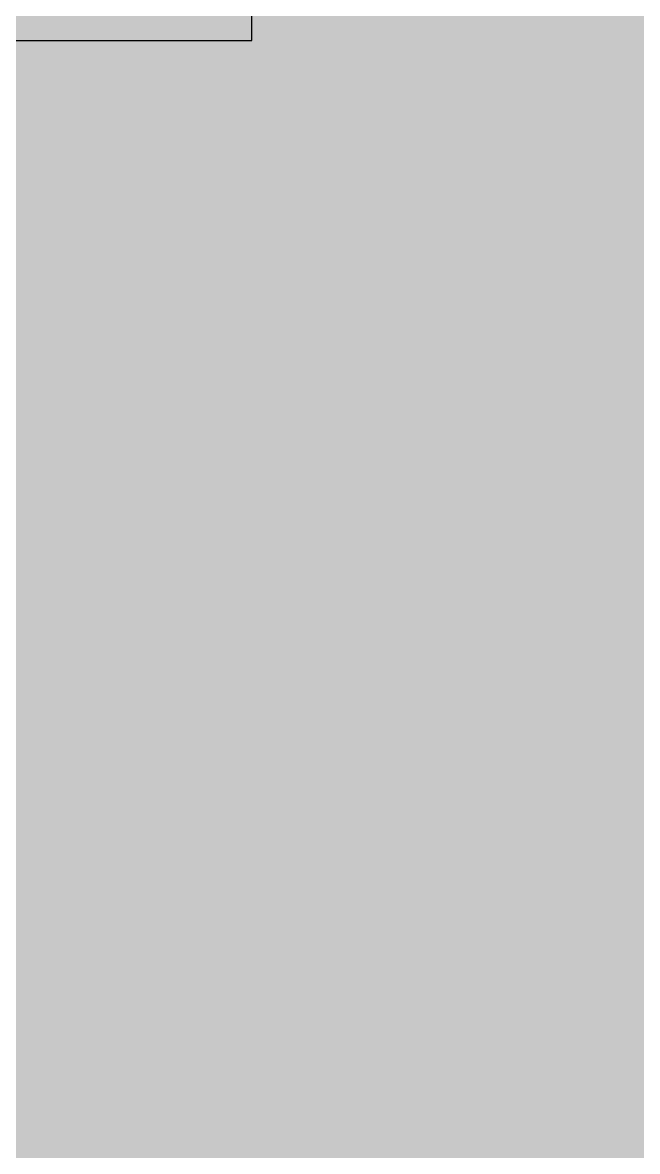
# Model space of a CAD drawing. Header units: millimetres. Extents: x 2336463 to 2579121, y 595385 to 778077.
# Drawn here: x 2471979 to 2472275, y 623553 to 624098 of the extents above; entities that cross this region are included whole.
import ezdxf

# ---------------------------------------------------------------- set-up
doc = ezdxf.new("R2010")
doc.units = ezdxf.units.MM
doc.header["$MEASUREMENT"] = 0
doc.layers.add('+возводимые стены_Ном._пера__19', color=255, linetype='Continuous', lineweight=0)
doc.layers.add('+возводимые стены_Ном._пера__85', color=7, linetype='Continuous', lineweight=5, true_color=0x66b7ff)
doc.layers.add('Интерьер - Мебель_Ном._пера__62', color=7, linetype='Continuous', lineweight=25, true_color=0xaaaaaa)

msp = doc.modelspace()

# ---------------------------------------------------------------- hatches: boundary and pattern name
at = {"layer": '+возводимые стены_Ном._пера__19', "linetype": 'Continuous', "lineweight": 0}
msp.add_hatch(color=255, dxfattribs=at).paths.add_polyline_path([(2471422.16, 623081.44), (2472422.16, 623081.44), (2472422.16, 626081.44), (2471422.16, 626081.44)])
at = {"layer": '+возводимые стены_Ном._пера__85', "linetype": 'Continuous', "lineweight": 5, "true_color": 0x66b7ff}
msp.add_hatch(color=151, dxfattribs=at).paths.add_polyline_path([(2471002.08, 623081.44), (2472837.08, 623081.44), (2472837.08, 626481.19), (2471002.08, 626481.19)])

# ---------------------------------------------------------------- linework, layer by layer
at = {"layer": 'Интерьер - Мебель_Ном._пера__62', "color": 253, "linetype": 'Continuous', "lineweight": 25, "true_color": 0xaaaaaa}
for p, q in [((2472089.35, 624089.31), (2472089.35, 625489.31)), ((2471789.35, 624089.31), (2472089.35, 624089.31))]:
    msp.add_line(p, q, dxfattribs=at)

doc.saveas('drawing.dxf')
